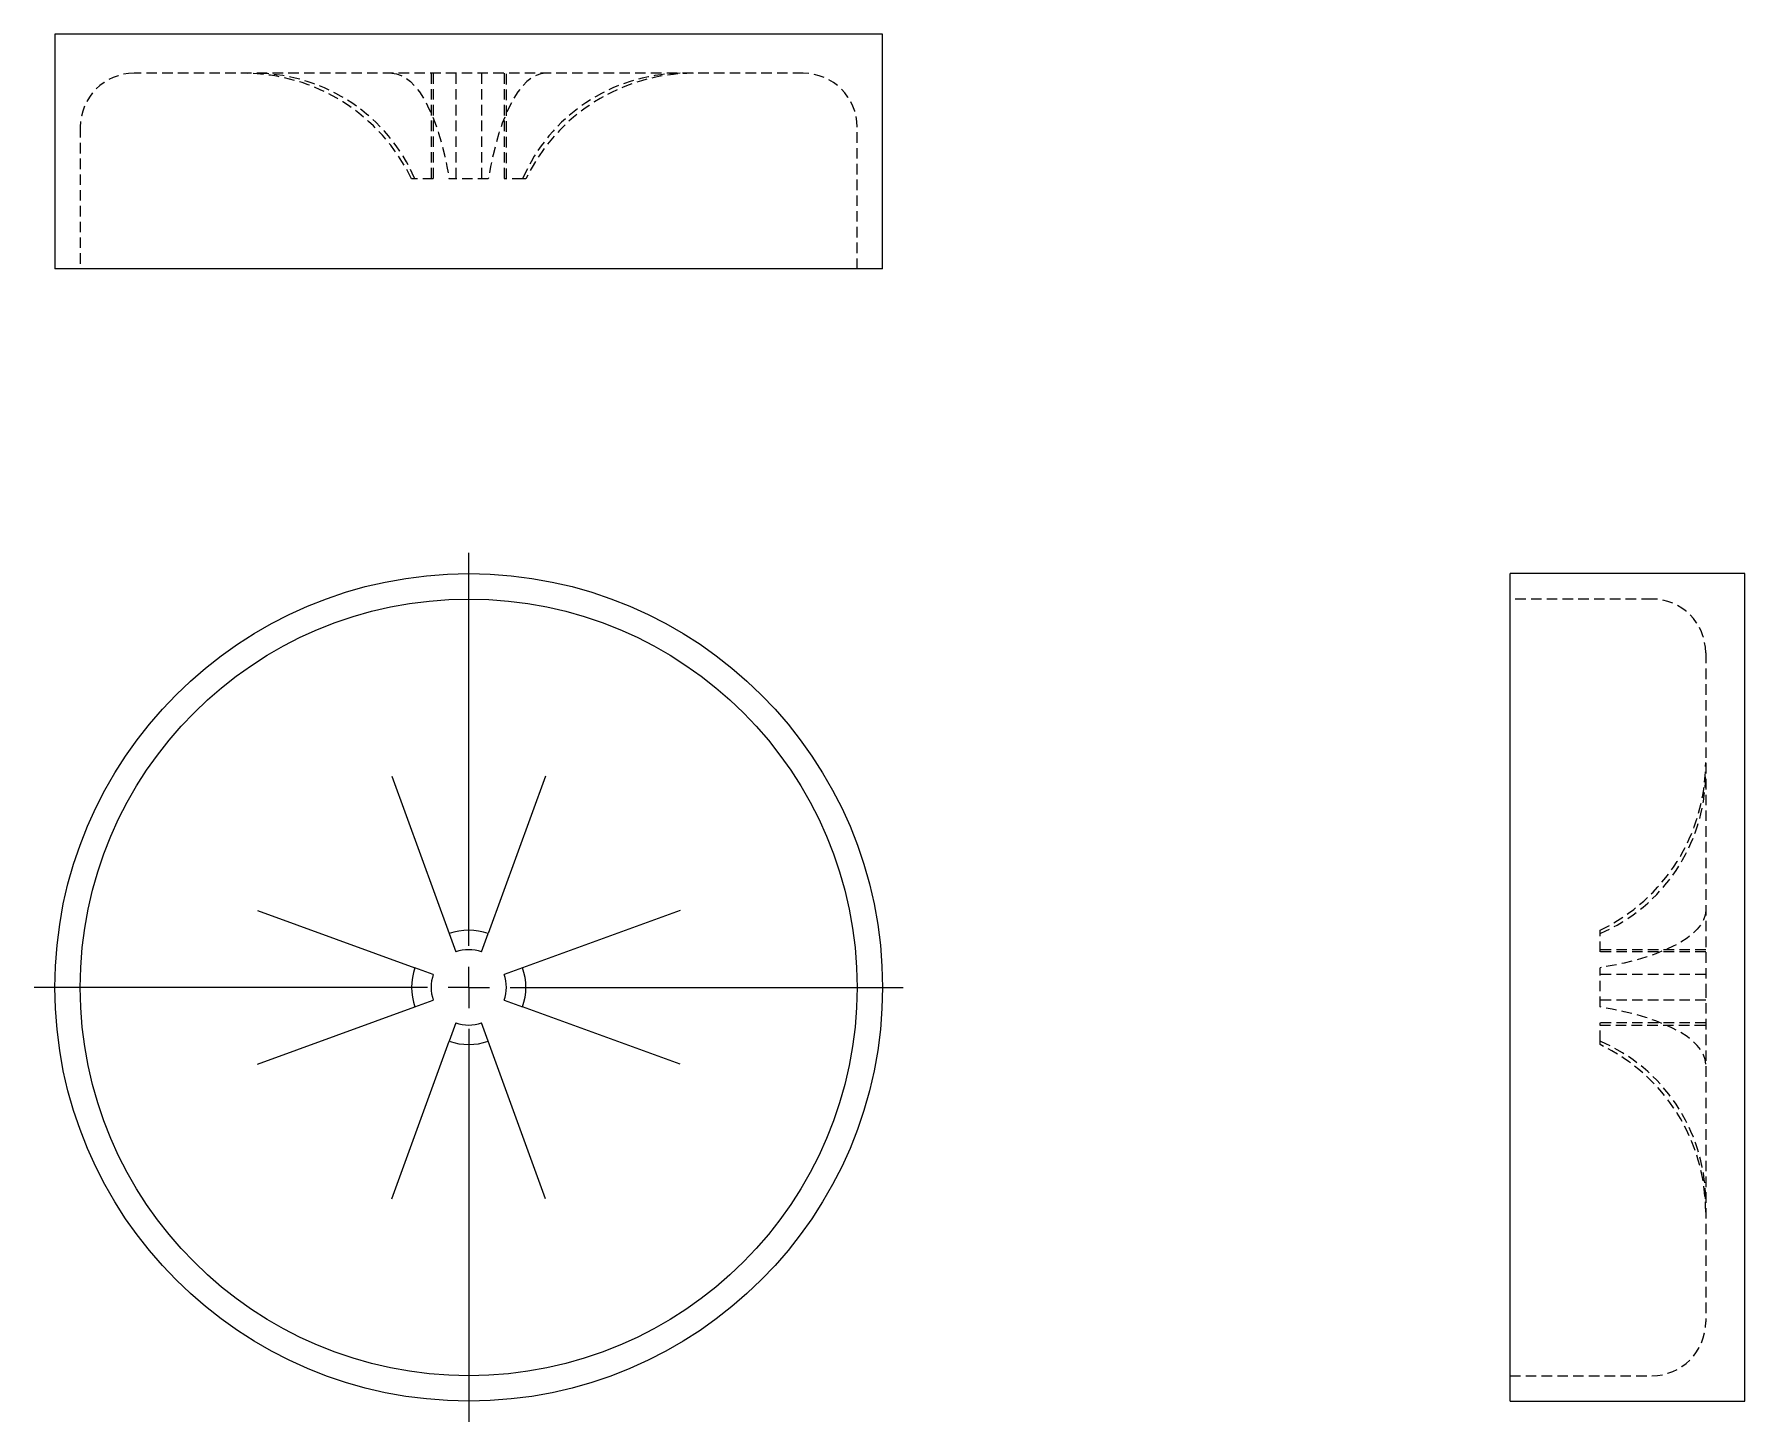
# Model space of a CAD drawing. Header units: millimetres. Extents: x 30 to 237, y 4 to 172.
import ezdxf

# ---------------------------------------------------------------- set-up
doc = ezdxf.new("R2010")
doc.units = ezdxf.units.MM
doc.linetypes.add('HIDDEN', pattern=[1.905, 1.27, -0.635])
doc.layers.add('10', color=7, linetype='Continuous')

# ---------------------------------------------------------------- blocks, each defined once
blk = doc.blocks.new('SW_CENTERMARKSYMBOL_0')
at = {"layer": '10', "color": 0}
for p, q in [((0, 5), (0, 52.5)), ((0, 0), (0, 2.5)), ((-5, 0), (-52.5, 0)), ((0, 0), (-2.5, 0)), ((0, 0), (0, -2.5)), ((0, 0), (2.5, 0)), ((5, 0), (52.5, 0)), ((0, -5), (0, -52.5))]:
    blk.add_line(p, q, dxfattribs=at)

msp = doc.modelspace()

# ---------------------------------------------------------------- linework, layer by layer
at = {"color": 7, "linetype": 'Continuous', "lineweight": 25}
for p, q in [((33, 172.18), (33, 143.82)), ((133, 172.18), (33, 172.18)), ((133, 143.82), (133, 172.18)), ((133, 143.82), (33, 143.82)), ((237.18, 107), (208.82, 107)), ((208.82, 57), (208.82, 107)), ((237.18, 57), (237.18, 107)), ((73.71, 82.54), (80.63, 63.5)), ((92.29, 82.54), (85.37, 63.5)), ((57.46, 66.29), (76.5, 59.37)), ((108.54, 66.29), (89.5, 59.37)), ((80.63, 63.5), (81.44, 61.28)), ((84.56, 61.28), (85.37, 63.5)), ((78.72, 58.56), (76.5, 59.37)), ((89.5, 59.37), (87.28, 58.56)), ((208.82, 7), (208.82, 57)), ((237.18, 7), (237.18, 57)), ((57.46, 47.71), (76.5, 54.63)), ((76.5, 54.63), (78.72, 55.44)), ((87.28, 55.44), (89.5, 54.63)), ((108.54, 47.71), (89.5, 54.63)), ((81.44, 52.72), (80.63, 50.5)), ((85.37, 50.5), (84.56, 52.72)), ((73.71, 31.46), (80.63, 50.5)), ((92.29, 31.46), (85.37, 50.5)), ((208.82, 7), (237.18, 7))]:
    msp.add_line(p, q, dxfattribs=at)
at = {"color": 7, "linetype": 'HIDDEN', "lineweight": 18}
for p, q in [((123.43, 167.46), (42.57, 167.46)), ((78.45, 167.46), (78.45, 154.69)), ((78.72, 167.46), (78.72, 154.69)), ((81.44, 167.46), (81.44, 154.69)), ((84.56, 167.46), (84.56, 154.69)), ((87.28, 167.46), (87.28, 154.69)), ((87.55, 154.69), (87.55, 167.46)), ((36.07, 160.96), (36.07, 143.82)), ((129.93, 143.82), (129.93, 160.96)), ((76.5, 154.69), (76.09, 154.69)), ((78.72, 154.69), (76.5, 154.69)), ((85.37, 154.69), (80.63, 154.69)), ((89.5, 154.69), (87.28, 154.69)), ((89.91, 154.69), (89.5, 154.69)), ((225.96, 103.93), (208.82, 103.93)), ((232.46, 97.43), (232.46, 57)), ((219.69, 63.5), (219.69, 63.91)), ((219.69, 61.28), (219.69, 63.5)), ((232.46, 61.55), (219.69, 61.55)), ((232.46, 61.28), (219.69, 61.28)), ((219.69, 54.63), (219.69, 59.37)), ((232.46, 58.56), (219.69, 58.56)), ((232.46, 57), (232.46, 16.57)), ((232.46, 55.44), (219.69, 55.44)), ((219.69, 50.5), (219.69, 52.72)), ((232.46, 52.72), (219.69, 52.72)), ((219.69, 52.45), (232.46, 52.45)), ((219.69, 50.09), (219.69, 50.5)), ((208.82, 10.07), (225.96, 10.07))]:
    msp.add_line(p, q, dxfattribs=at)
at = {"color": 7, "linetype": 'HIDDEN', "lineweight": 18, "flags": 128}
for points in [[(73.71, 167.46), (74.28, 167.39), (74.85, 167.2), (75.42, 166.89), (75.97, 166.45), (76.52, 165.9), (77.05, 165.22), (77.55, 164.43), (78.04, 163.54), (78.5, 162.53), (78.94, 161.43), (79.35, 160.24), (79.72, 158.96), (80.06, 157.61), (80.37, 156.18), (80.63, 154.69)], [(92.29, 167.46), (91.72, 167.39), (91.15, 167.2), (90.58, 166.89), (90.03, 166.45), (89.48, 165.9), (88.95, 165.22), (88.45, 164.43), (87.96, 163.54), (87.5, 162.53), (87.06, 161.43), (86.65, 160.24), (86.28, 158.96), (85.94, 157.61), (85.63, 156.18), (85.37, 154.69)], [(232.46, 66.29), (232.39, 65.72), (232.2, 65.15), (231.89, 64.58), (231.45, 64.03), (230.9, 63.48), (230.22, 62.95), (229.43, 62.45), (228.54, 61.96), (227.53, 61.5), (226.43, 61.06), (225.24, 60.65), (223.96, 60.28), (222.61, 59.94), (221.18, 59.63), (219.69, 59.37)], [(232.46, 47.71), (232.39, 48.28), (232.2, 48.85), (231.89, 49.42), (231.45, 49.97), (230.9, 50.52), (230.22, 51.05), (229.43, 51.55), (228.54, 52.04), (227.53, 52.5), (226.43, 52.94), (225.24, 53.35), (223.96, 53.72), (222.61, 54.06), (221.18, 54.37), (219.69, 54.63)]]:
    msp.add_lwpolyline(points, dxfattribs=at)
at = {"color": 7, "linetype": 'Continuous', "lineweight": 25}
for radius in [50, 46.93]:
    msp.add_circle((83, 57), radius, dxfattribs=at)
at = {"color": 7, "linetype": 'HIDDEN', "lineweight": 18}
for centre, radius, start, end in [((42.57, 160.96), 6.5, 90, 180), ((55.83, 145), 22.46, 25.5678, 90), ((57.12, 146.37), 21.09, 23.2431, 89.068), ((108.88, 146.37), 21.09, 90.932, 156.7569), ((110.17, 145), 22.46, 90, 154.4322), ((123.43, 160.96), 6.5, 0, 90), ((225.96, 97.43), 6.5, 0, 90), ((210, 84.17), 22.46, 295.5678, 0), ((211.37, 82.88), 21.09, 293.2431, 359.068), ((211.37, 31.12), 21.09, 0.932, 66.7569), ((210, 29.83), 22.46, 0, 64.4322), ((225.96, 16.57), 6.5, 270, 0)]:
    msp.add_arc(centre, radius, start, end, dxfattribs=at)
at = {"color": 7, "linetype": 'Continuous', "lineweight": 25}
for radius, start, end in [(6.91, 70, 110), (4.55, 70, 110), (6.91, 160, 200), (4.55, 160, 200), (4.55, 340, 20), (6.91, 340, 20), (4.55, 250, 290), (6.91, 250, 290)]:
    msp.add_arc((83, 57), radius, start, end, dxfattribs=at)

# ---------------------------------------------------------------- block references
at = {"layer": '10'}
msp.add_blockref('SW_CENTERMARKSYMBOL_0', (83, 57), dxfattribs=at)

doc.saveas('drawing.dxf')
